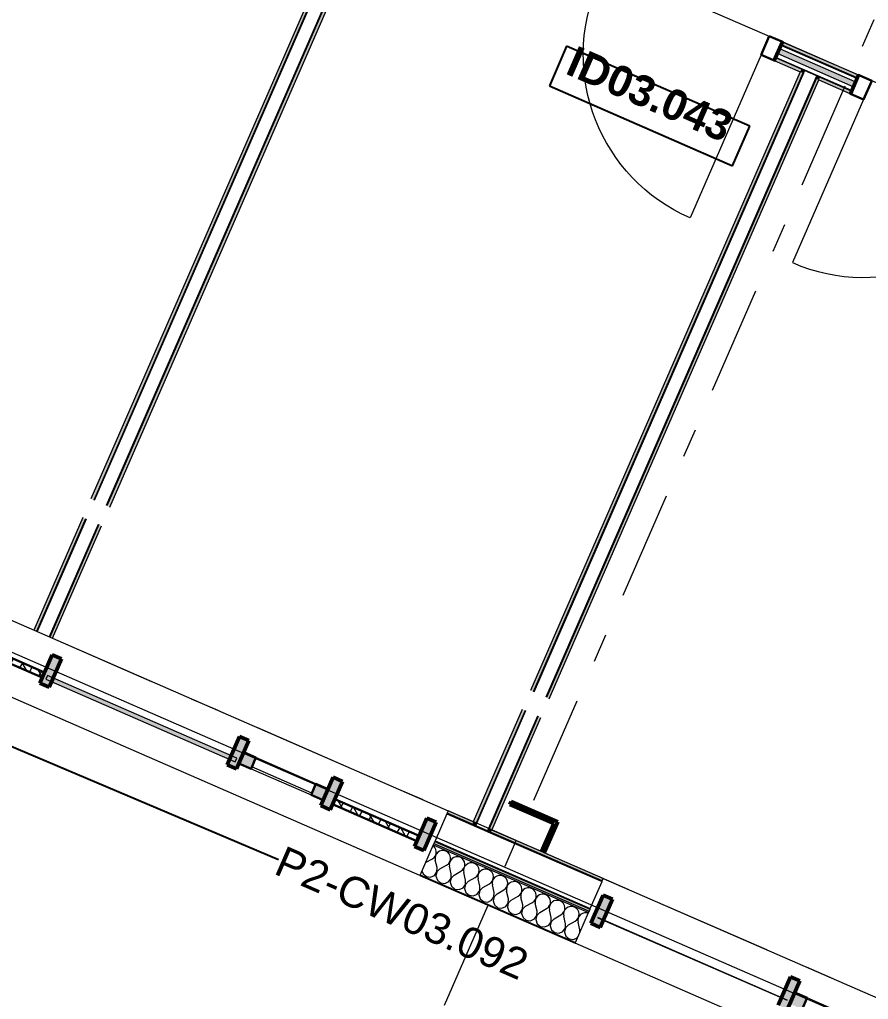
# Model space of a CAD drawing. Header units: millimetres. Extents: x -50172 to 90294, y -80883 to 25069.
# Drawn here: x 4402 to 8553, y -51993 to -47203 of the extents above; entities that cross this region are included whole.
import ezdxf
from ezdxf.enums import TextEntityAlignment as Align

# ---------------------------------------------------------------- set-up
doc = ezdxf.new("R2010")
doc.units = ezdxf.units.MM
doc.header["$MEASUREMENT"] = 0
doc.linetypes.add('Double Dashed', pattern=[1093.611073, 529.166651, -211.666656, 141.111112, -211.666656])
for name, color, linetype, lineweight, true_color in [('A-25-M_Curtain_Wall_Pen_No__46', 7, 'Continuous', 35, 0x444444), ('A-25-M_Wall_Int_Pen_No__107', 7, 'Continuous', 15, 0xa6a6a6), ('A-25-M_Wall_Int_Pen_No__27', 7, 'Continuous', 50, 0x2a2a2a), ('New_A-05-M_Gross_Int_Circulation_Pen_No__74', 7, 'Continuous', 20, 0x606060), ('New_A-15-MG_Structural_Grid_Phase_2_Pen_No__222', 7, 'Continuous', 13, 0x65af33), ('New_A-25-M_Curtain_Wall_Pen_No__107', 7, 'Continuous', 15, 0xa6a6a6), ('New_A-25-M_Curtain_Wall_Pen_No__144', 7, 'Continuous', 0, 0xc8c8c8), ('New_A-25-M_Curtain_Wall_Pen_No__165', 7, 'Continuous', 0, 0x006060), ('New_A-25-M_Curtain_Wall_Pen_No__27', 7, 'Continuous', 50, 0x2a2a2a), ('New_A-25-M_Curtain_Wall_Pen_No__43', 7, 'Continuous', 30, 0x444444), ('New_A-25-M_Wall_Ext_Pen_No__107', 7, 'Continuous', 15, 0xa6a6a6), ('New_A-25-M_Wall_Int_Pen_No__107', 7, 'Continuous', 15, 0xa6a6a6), ('New_ArchiCAD Doors_Pen_No__43', 7, 'Continuous', 30, 0x444444), ('New_ArchiCAD Doors_Pen_No__63', 7, 'Continuous', 20, 0x606060), ('New_ArchiCAD Windows_Pen_No__103', 7, 'Continuous', 15, 0xa6a6a6), ('New_ArchiCAD Windows_Pen_No__43', 7, 'Continuous', 30, 0x444444), ('New_ArchiCAD Windows_Pen_No__63', 7, 'Continuous', 20, 0x606060)]:
    doc.layers.add(name, color=color, linetype=linetype, lineweight=lineweight, true_color=true_color)
for name, color, linetype, lineweight in [('A-25-M_Curtain_Wall_Pen_No__85', 8, 'Continuous', 20), ('New_A-20-M_Floor_Slab_Pen_No__89', 8, 'Continuous', 20), ('New_A-25-M_Curtain_Wall_Pen_No__1', 7, 'Continuous', 13), ('New_A-25-M_Wall_Ext_Pen_No__1', 7, 'Continuous', 13), ('New_A-25-M_Wall_Int_Pen_No__1', 7, 'Continuous', 13), ('New_ArchiCAD Door Markers_Pen_No__1', 7, 'Continuous', 13), ('New_ArchiCAD Door Markers_Pen_No__5', 7, 'Continuous', 25), ('New_ArchiCAD Doors_Pen_No__1', 7, 'Continuous', 13), ('New_ArchiCAD Doors_Pen_No__87', 8, 'Continuous', 20), ('New_ArchiCAD Windows_Pen_No__83', 8, 'Continuous', 20), ('New_ArchiCAD Zone Stamps_Pen_No__6', 7, 'Continuous', 35)]:
    doc.layers.add(name, color=color, linetype=linetype, lineweight=lineweight)
for name, color, linetype in [('A-25-M_Wall_Int', 7, 'Continuous'), ('New_A-05-M_Gross_Int_Circulation', 7, 'Continuous'), ('New_A-15-MG_Structural_Grid_Phase_2', 7, 'Continuous'), ('New_A-20-M_Floor_Slab', 7, 'Continuous'), ('New_A-25-M_Curtain_Wall', 7, 'Continuous'), ('New_A-25-M_Wall_Ext', 7, 'Continuous'), ('New_A-25-M_Wall_Int', 7, 'Continuous'), ('New_ArchiCAD Door Markers', 7, 'Continuous'), ('New_ArchiCAD Doors', 7, 'Continuous')]:
    doc.layers.add(name, color=color, linetype=linetype)
doc.styles.add('GENERATED_STYLE_1', font='')
doc.styles.add('GENERATED_STYLE_2', font='')
doc.styles.add('GENERATED_STYLE_3', font='')
doc.styles.add('GENERATED_STYLE_4', font='')
doc.styles.get('GENERATED_STYLE_1').set_extended_font_data('Arial', bold=True)
doc.styles.get('GENERATED_STYLE_2').set_extended_font_data('Swis721 BT', bold=True)
doc.styles.get('GENERATED_STYLE_3').set_extended_font_data('Arial')
doc.styles.get('GENERATED_STYLE_4').set_extended_font_data('Swis721 BT')
doc.dimstyles.new('GENERATED_STYLE__2', dxfattribs={"dimtxt": 0.18, "dimasz": 273.6, "dimexe": 0.18, "dimexo": 0.0625, "dimgap": 0.09, "dimtad": 0, "dimtih": 1, "dimtoh": 1, "dimdec": 4, "dimzin": 0, "dimdsep": 46, "dimcen": 0.09, "dimadec": 0, "dimazin": 0, "dimtfac": 1, "dimtdec": 4, "dimtmove": 0, "dimatfit": 3, "dimldrblk": 'ARROWHEAD_5', "dimfxl": 1, "dimtolj": 1, "dimtzin": 0, "dimarcsym": 0})
pattern_1 = [(60, (0, 0), (-43.30127, 25), []), (120, (0, 0), (43.30127, 25), [])]

# ---------------------------------------------------------------- blocks, each defined once
blk = doc.blocks.new('Corridor 01-Third_INB 3350_3_1', base_point=(-4895.7, -33421.2))
at = {"layer": 'New_A-05-M_Gross_Int_Circulation_Pen_No__74', "linetype": 'Continuous'}
blk.add_line((-6933.8, -40741.5), (14052.5, -49892.6), dxfattribs=at)
at = {"layer": 'New_ArchiCAD Zone Stamps_Pen_No__6'}
for tag, height, style, p in [('ROOM_NAME', 250, 'GENERATED_STYLE_1', (-5728.5, -31861.6)), ('zoneNameLine2', 250, 'GENERATED_STYLE_1', (-5916.9, -32293.8)), ('ROOM_NUMBER', 200, 'GENERATED_STYLE_3', (-6105.3, -32714.5)), ('measuredAreaCode', 200, 'GENERATED_STYLE_3', (-6262.4, -33074.6)), ('DUMMY_649', 200, 'GENERATED_STYLE_3', (-5955, -33208.6)), ('DUMMY_650', 200, 'GENERATED_STYLE_3', (-5465.6, -33422)), ('DUMMY_651', 133.3, 'GENERATED_STYLE_3', (-5186.3, -33528.6))]:
    blk.add_attdef(tag, text='', height=height, rotation=336.4404, dxfattribs=dict(at, style=style)).set_placement(p, align=Align.TOP_LEFT)
blk = doc.blocks.new('Slab_3_1', base_point=(-21949.4, -20986.7))
at = {"layer": 'New_A-20-M_Floor_Slab_Pen_No__89', "linetype": 'Continuous', "flags": 128}
blk.add_lwpolyline([(-4347.2, -46496.1), (12486.7, -53836.5), (17939.8, -41330.7), (16985.7, -40914.7), (17767.9, -39120.8), (18360.6, -39379.3), (18576.1, -38885), (18937.5, -39042.6), (20222.1, -36096.6), (17371, -34853.4), (19341.1, -30335.3), (2041.7, -22791.9), (9993.6, -4555.7)], dxfattribs=at)
blk = doc.blocks.new('Curtain Wall_1_1')
at = {"layer": 'New_A-25-M_Curtain_Wall_Pen_No__144', "linetype": 'Continuous'}
for points in [[(7195.5, -51620.7), (7241.3, -51640.7), (7301.7, -51502.3), (7255.9, -51482.3)], [(8112.2, -52020.4), (8158, -52040.4), (8218.3, -51902), (8172.5, -51882)]]:
    blk.add_hatch(color=256, dxfattribs=at).paths.add_polyline_path(points)
at = {"layer": 'New_A-25-M_Curtain_Wall_Pen_No__165', "linetype": 'Continuous', "lineweight": 0, "true_color": 0x001818}
blk.add_hatch(color=168, dxfattribs=at).paths.add_polyline_path([(7229.2, -51593.4), (8155, -51997.1), (8155.4, -51996.2), (7229.6, -51592.5)])
at = {"layer": 'New_ArchiCAD Windows_Pen_No__103', "linetype": 'Continuous'}
blk.add_hatch(color=256, dxfattribs=at).paths.add_polyline_path([(8169.4, -52014.3), (8229, -52040.3), (8252.9, -51985.3), (8193.4, -51959.3)])
at = {"layer": 'New_A-25-M_Curtain_Wall_Pen_No__1', "linetype": 'Continuous'}
for p, q in [((7229.6, -51592.5), (7229.2, -51593.4)), ((7229.2, -51593.4), (8155, -51997.1)), ((8155.4, -51996.2), (7229.6, -51592.5))]:
    blk.add_line(p, q, dxfattribs=at)
at = {"layer": 'New_A-25-M_Curtain_Wall_Pen_No__27', "linetype": 'Continuous'}
for p, q in [((7255.9, -51482.3), (7195.5, -51620.7)), ((7301.7, -51502.3), (7255.9, -51482.3)), ((7241.3, -51640.7), (7301.7, -51502.3)), ((7195.5, -51620.7), (7241.3, -51640.7)), ((8172.5, -51882), (8112.2, -52020.4)), ((8158, -52040.4), (8218.3, -51902)), ((8218.3, -51902), (8172.5, -51882))]:
    blk.add_line(p, q, dxfattribs=at)
at = {"layer": 'New_ArchiCAD Windows_Pen_No__43', "linetype": 'Continuous'}
for p, q in [((8193.4, -51959.3), (8169.4, -52014.3)), ((8252.9, -51985.3), (8193.4, -51959.3)), ((8229, -52040.3), (8252.9, -51985.3))]:
    blk.add_line(p, q, dxfattribs=at)
at = {"layer": 'New_ArchiCAD Windows_Pen_No__83', "linetype": 'Continuous'}
blk.add_line((8546.3, -52113.2), (8252.9, -51985.3), dxfattribs=at)
blk = doc.blocks.new('Curtain Wall_7_1')
at = {"layer": 'New_A-25-M_Curtain_Wall_Pen_No__107', "linetype": 'Continuous'}
h = blk.add_hatch(dxfattribs=at)
h.set_pattern_fill('Batt_Insulation_0001', color=256, style=0, pattern_type=2)
h.set_pattern_definition(pattern_1)
h.paths.add_polyline_path([(4512, -50419.5), (4523.2, -50393.8), (4110.6, -50214), (4099.5, -50239.7)])
h = blk.add_hatch(dxfattribs=at)
h.set_pattern_fill('Batt_Insulation_0001', color=256, style=0, pattern_type=2)
h.set_pattern_definition(pattern_1)
h.paths.add_polyline_path([(6345.5, -51218.4), (6356.7, -51192.8), (5944.1, -51013), (5932.9, -51038.7)])
at = {"layer": 'New_A-25-M_Curtain_Wall_Pen_No__144', "linetype": 'Continuous'}
for points in [[(4500.4, -50446), (4546.2, -50466), (4606.6, -50327.6), (4560.7, -50307.6)], [(5417.1, -50845.5), (5463, -50865.5), (5523.3, -50727.1), (5477.5, -50707.1)], [(5921.3, -51065.2), (5981.7, -50926.8), (5935.8, -50906.8), (5875.5, -51045.3)], [(6333.9, -51245), (6379.7, -51265), (6440, -51126.6), (6394.2, -51106.6)]]:
    blk.add_hatch(color=256, dxfattribs=at).paths.add_polyline_path(points)
at = {"layer": 'New_A-25-M_Curtain_Wall_Pen_No__165', "linetype": 'Continuous', "lineweight": 0, "true_color": 0x001818}
blk.add_hatch(color=168, dxfattribs=at).paths.add_polyline_path([(4530.3, -50427.4), (5456.2, -50830.9), (5464.2, -50812.6), (4538.3, -50409.1)])
at = {"layer": 'New_ArchiCAD Windows_Pen_No__103', "linetype": 'Continuous'}
for points in [[(5474.4, -50839.4), (5534, -50865.3), (5557.9, -50810.3), (5498.3, -50784.4)], [(5910.9, -50964.1), (5851.3, -50938.2), (5827.3, -50993.2), (5886.9, -51019.1)]]:
    blk.add_hatch(color=256, dxfattribs=at).paths.add_polyline_path(points)
at = {"layer": 'New_A-25-M_Curtain_Wall_Pen_No__1', "linetype": 'Continuous'}
for p, q in [((4538.3, -50409.1), (4530.3, -50427.4)), ((4530.3, -50427.4), (5456.2, -50830.9)), ((5464.2, -50812.6), (4538.3, -50409.1)), ((5456.2, -50830.9), (5464.2, -50812.6))]:
    blk.add_line(p, q, dxfattribs=at)
at = {"layer": 'New_A-25-M_Curtain_Wall_Pen_No__27', "linetype": 'Continuous'}
for p, q in [((4560.7, -50307.6), (4500.4, -50446)), ((4546.2, -50466), (4606.6, -50327.6)), ((4606.6, -50327.6), (4560.7, -50307.6)), ((4500.4, -50446), (4546.2, -50466)), ((5477.5, -50707.1), (5417.1, -50845.5)), ((5523.3, -50727.1), (5477.5, -50707.1)), ((5463, -50865.5), (5523.3, -50727.1)), ((5417.1, -50845.5), (5463, -50865.5)), ((5935.8, -50906.8), (5875.5, -51045.3)), ((5981.7, -50926.8), (5935.8, -50906.8)), ((5921.3, -51065.2), (5981.7, -50926.8)), ((5875.5, -51045.3), (5921.3, -51065.2)), ((6394.2, -51106.6), (6333.9, -51245)), ((6379.7, -51265), (6440, -51126.6)), ((6440, -51126.6), (6394.2, -51106.6)), ((6333.9, -51245), (6379.7, -51265))]:
    blk.add_line(p, q, dxfattribs=at)
at = {"layer": 'New_A-25-M_Curtain_Wall_Pen_No__43', "linetype": 'Continuous'}
for p, q in [((4099.5, -50239.7), (4512, -50419.5)), ((4523.2, -50393.8), (4110.6, -50214)), ((5932.9, -51038.7), (6345.5, -51218.4)), ((6356.7, -51192.8), (5944.1, -51013))]:
    blk.add_line(p, q, dxfattribs=at)
at = {"layer": 'New_ArchiCAD Windows_Pen_No__43', "linetype": 'Continuous'}
for p, q in [((5498.3, -50784.4), (5474.4, -50839.4)), ((5557.9, -50810.3), (5498.3, -50784.4)), ((5534, -50865.3), (5557.9, -50810.3)), ((5474.4, -50839.4), (5534, -50865.3)), ((5851.3, -50938.2), (5827.3, -50993.2)), ((5910.9, -50964.1), (5851.3, -50938.2)), ((5827.3, -50993.2), (5886.9, -51019.1)), ((5886.9, -51019.1), (5910.9, -50964.1))]:
    blk.add_line(p, q, dxfattribs=at)
at = {"layer": 'New_ArchiCAD Windows_Pen_No__63', "linetype": 'Continuous'}
blk.add_line((5831.3, -50984), (5537.9, -50856.2), dxfattribs=at)
at = {"layer": 'New_ArchiCAD Windows_Pen_No__83', "linetype": 'Continuous'}
for p, q in [((5851.3, -50938.2), (5557.9, -50810.3)), ((5534, -50865.3), (5827.3, -50993.2))]:
    blk.add_line(p, q, dxfattribs=at)
blk = doc.blocks.new('*X348')
at = {"layer": 'New_A-25-M_Wall_Ext_Pen_No__107', "linetype": 'Continuous'}
for p, q in [((6426.2, -51242.6), (6423.3, -51240.9)), ((6433.3, -51250.4), (6426.2, -51242.6)), ((6429.1, -51298.8), (6435.4, -51290.4)), ((6438, -51259.7), (6433.3, -51250.4)), ((6435.7, -51290.5), (6433.7, -51300.8)), ((6435.4, -51290.4), (6439.1, -51280.5)), ((6440.3, -51281.1), (6435.7, -51290.5)), ((6440, -51270.1), (6438, -51259.7)), ((6439.1, -51280.5), (6440, -51270.1)), ((6447.4, -51273.3), (6440.3, -51281.1)), ((6456.3, -51267.7), (6447.4, -51273.3)), ((6466.4, -51264.8), (6456.3, -51267.7)), ((6476.9, -51264.8), (6466.4, -51264.8)), ((6487, -51267.6), (6476.9, -51264.8)), ((6496, -51273.1), (6487, -51267.6)), ((6503.1, -51280.8), (6496, -51273.1)), ((6507.9, -51290.2), (6503.1, -51280.8)), ((6509.8, -51300.5), (6507.9, -51290.2)), ((6536.2, -51295.3), (6526.1, -51298.2)), ((6546.7, -51295.2), (6536.2, -51295.3)), ((6556.9, -51298), (6546.7, -51295.2)), ((6387.6, -51324), (6386.6, -51325)), ((6387.6, -51324), (6420.8, -51305.2)), ((6420.8, -51305.2), (6429.1, -51298.8)), ((6433.7, -51300.8), (6434.7, -51311.3)), ((6443.5, -51348.4), (6434.7, -51311.3)), ((6457.5, -51354.4), (6490.6, -51335.6)), ((6490.6, -51335.6), (6498.9, -51329.2)), ((6498.9, -51329.2), (6505.2, -51320.8)), ((6505.5, -51320.9), (6503.6, -51331.3)), ((6503.6, -51331.3), (6504.6, -51341.7)), ((6513.3, -51378.8), (6504.6, -51341.7)), ((6505.2, -51320.8), (6508.9, -51311)), ((6510.2, -51311.5), (6505.5, -51320.9)), ((6508.9, -51311), (6509.8, -51300.5)), ((6517.2, -51303.7), (6510.2, -51311.5)), ((6526.1, -51298.2), (6517.2, -51303.7)), ((6565.8, -51303.5), (6556.9, -51298)), ((6573, -51311.3), (6565.8, -51303.5)), ((6577.7, -51320.6), (6573, -51311.3)), ((6575.1, -51351.3), (6578.8, -51341.4)), ((6580, -51342), (6575.3, -51351.4)), ((6579.7, -51331), (6577.7, -51320.6)), ((6578.8, -51341.4), (6579.7, -51331)), ((6587.1, -51334.2), (6580, -51342)), ((6596, -51328.6), (6587.1, -51334.2)), ((6606.1, -51325.7), (6596, -51328.6)), ((6616.6, -51325.7), (6606.1, -51325.7)), ((6626.7, -51328.5), (6616.6, -51325.7)), ((6635.7, -51334), (6626.7, -51328.5)), ((6642.8, -51341.7), (6635.7, -51334)), ((6647.5, -51351.1), (6642.8, -51341.7)), ((6369.9, -51363.5), (6375.1, -51378.8)), ((6375.1, -51378.8), (6391.2, -51392)), ((6391.2, -51392), (6411.8, -51394.8)), ((6411.8, -51394.8), (6430.9, -51386.4)), ((6430.9, -51386.4), (6442.6, -51369.2)), ((6442.9, -51369.3), (6438.2, -51389.6)), ((6438.2, -51389.6), (6445, -51409.3)), ((6442.6, -51369.2), (6443.5, -51348.4)), ((6457.5, -51354.4), (6442.9, -51369.3)), ((6512.4, -51399.6), (6513.3, -51378.8)), ((6527.3, -51384.9), (6512.7, -51399.7)), ((6527.3, -51384.9), (6560.4, -51366.1)), ((6560.4, -51366.1), (6568.8, -51359.7)), ((6568.8, -51359.7), (6575.1, -51351.3)), ((6575.3, -51351.4), (6573.4, -51361.7)), ((6573.4, -51361.7), (6574.4, -51372.2)), ((6583.2, -51409.3), (6574.4, -51372.2)), ((6630.3, -51396.6), (6638.6, -51390.2)), ((6638.6, -51390.2), (6644.9, -51381.7)), ((6645.2, -51381.8), (6643.3, -51392.2)), ((6643.3, -51392.2), (6644.3, -51402.6)), ((6644.9, -51381.7), (6648.6, -51371.9)), ((6649.8, -51372.4), (6645.2, -51381.8)), ((6649.5, -51361.4), (6647.5, -51351.1)), ((6648.6, -51371.9), (6649.5, -51361.4)), ((6656.9, -51364.6), (6649.8, -51372.4)), ((6665.8, -51359.1), (6656.9, -51364.6)), ((6675.9, -51356.2), (6665.8, -51359.1)), ((6686.4, -51356.1), (6675.9, -51356.2)), ((6696.6, -51359), (6686.4, -51356.1)), ((6705.5, -51364.4), (6696.6, -51359)), ((6712.6, -51372.2), (6705.5, -51364.4)), ((6717.4, -51381.6), (6712.6, -51372.2)), ((6719.4, -51391.9), (6717.4, -51381.6)), ((6718.5, -51402.3), (6719.4, -51391.9)), ((6735.7, -51389.5), (6726.7, -51395.1)), ((6745.8, -51386.6), (6735.7, -51389.5)), ((6756.3, -51386.6), (6745.8, -51386.6)), ((6766.4, -51389.4), (6756.3, -51386.6)), ((6775.4, -51394.9), (6766.4, -51389.4)), ((6445, -51409.3), (6461, -51422.5)), ((6461, -51422.5), (6481.7, -51425.3)), ((6481.7, -51425.3), (6500.7, -51416.8)), ((6500.7, -51416.8), (6512.4, -51399.6)), ((6512.7, -51399.7), (6508.1, -51420)), ((6508.1, -51420), (6514.8, -51439.7)), ((6514.8, -51439.7), (6530.9, -51453)), ((6570.5, -51447.3), (6582.3, -51430.1)), ((6582.5, -51430.2), (6577.9, -51450.5)), ((6582.3, -51430.1), (6583.2, -51409.3)), ((6597.2, -51415.4), (6582.5, -51430.2)), ((6597.2, -51415.4), (6630.3, -51396.6)), ((6653, -51439.7), (6644.3, -51402.6)), ((6652.1, -51460.5), (6653, -51439.7)), ((6667, -51445.8), (6700.1, -51427)), ((6700.1, -51427), (6708.5, -51420.6)), ((6708.5, -51420.6), (6714.7, -51412.2)), ((6715, -51412.3), (6713.1, -51422.6)), ((6713.1, -51422.6), (6714.1, -51433.1)), ((6722.9, -51470.2), (6714.1, -51433.1)), ((6714.7, -51412.2), (6718.5, -51402.3)), ((6719.7, -51402.9), (6715, -51412.3)), ((6726.7, -51395.1), (6719.7, -51402.9)), ((6782.5, -51402.6), (6775.4, -51394.9)), ((6787.2, -51412), (6782.5, -51402.6)), ((6784.6, -51442.6), (6788.3, -51432.8)), ((6789.5, -51433.3), (6784.9, -51442.8)), ((6789.2, -51422.3), (6787.2, -51412)), ((6788.3, -51432.8), (6789.2, -51422.3)), ((6796.6, -51425.5), (6789.5, -51433.3)), ((6805.5, -51420), (6796.6, -51425.5)), ((6815.6, -51417.1), (6805.5, -51420)), ((6826.1, -51417), (6815.6, -51417.1)), ((6836.2, -51419.9), (6826.1, -51417)), ((6845.2, -51425.4), (6836.2, -51419.9)), ((6852.3, -51433.1), (6845.2, -51425.4)), ((6857.1, -51442.5), (6852.3, -51433.1)), ((6530.9, -51453), (6551.5, -51455.7)), ((6551.5, -51455.7), (6570.5, -51447.3)), ((6577.9, -51450.5), (6584.6, -51470.2)), ((6584.6, -51470.2), (6600.7, -51483.4)), ((6600.7, -51483.4), (6621.4, -51486.2)), ((6621.4, -51486.2), (6640.4, -51477.7)), ((6640.4, -51477.7), (6652.1, -51460.5)), ((6652.4, -51460.6), (6647.7, -51480.9)), ((6647.7, -51480.9), (6654.5, -51500.6)), ((6667, -51445.8), (6652.4, -51460.6)), ((6721.9, -51491), (6722.9, -51470.2)), ((6736.8, -51476.3), (6722.2, -51491.1)), ((6736.8, -51476.3), (6770, -51457.5)), ((6770, -51457.5), (6778.3, -51451.1)), ((6778.3, -51451.1), (6784.6, -51442.6)), ((6784.9, -51442.8), (6782.9, -51453.1)), ((6782.9, -51453.1), (6783.9, -51463.6)), ((6792.7, -51500.6), (6783.9, -51463.6)), ((6806.7, -51506.7), (6839.8, -51487.9)), ((6839.8, -51487.9), (6848.1, -51481.5)), ((6848.1, -51481.5), (6854.4, -51473.1)), ((6854.7, -51473.2), (6852.8, -51483.5)), ((6852.8, -51483.5), (6853.8, -51494)), ((6854.4, -51473.1), (6858.1, -51463.3)), ((6859.4, -51463.8), (6854.7, -51473.2)), ((6859, -51452.8), (6857.1, -51442.5)), ((6858.1, -51463.3), (6859, -51452.8)), ((6866.4, -51456), (6859.4, -51463.8)), ((6875.3, -51450.4), (6866.4, -51456)), ((6885.4, -51447.5), (6875.3, -51450.4)), ((6895.9, -51447.5), (6885.4, -51447.5)), ((6906.1, -51450.3), (6895.9, -51447.5)), ((6915, -51455.8), (6906.1, -51450.3)), ((6922.2, -51463.5), (6915, -51455.8)), ((6926.9, -51472.9), (6922.2, -51463.5)), ((6928.9, -51483.2), (6926.9, -51472.9)), ((6928, -51493.7), (6928.9, -51483.2)), ((6936.3, -51486.5), (6929.2, -51494.2)), ((6945.2, -51480.9), (6936.3, -51486.5)), ((6955.3, -51478), (6945.2, -51480.9)), ((6965.8, -51477.9), (6955.3, -51478)), ((6975.9, -51480.8), (6965.8, -51477.9)), ((6984.9, -51486.3), (6975.9, -51480.8)), ((6992, -51494), (6984.9, -51486.3)), ((6654.5, -51500.6), (6670.6, -51513.9)), ((6670.6, -51513.9), (6691.2, -51516.6)), ((6691.2, -51516.6), (6710.2, -51508.2)), ((6710.2, -51508.2), (6721.9, -51491)), ((6722.2, -51491.1), (6717.6, -51511.4)), ((6717.6, -51511.4), (6724.3, -51531.1)), ((6724.3, -51531.1), (6740.4, -51544.3)), ((6780.1, -51538.6), (6791.8, -51521.4)), ((6792.1, -51521.5), (6787.4, -51541.8)), ((6791.8, -51521.4), (6792.7, -51500.6)), ((6806.7, -51506.7), (6792.1, -51521.5)), ((6862.5, -51531.1), (6853.8, -51494)), ((6861.6, -51551.9), (6862.5, -51531.1)), ((6876.5, -51537.2), (6861.9, -51552)), ((6876.5, -51537.2), (6909.6, -51518.4)), ((6909.6, -51518.4), (6918, -51512)), ((6918, -51512), (6924.3, -51503.5)), ((6924.5, -51503.7), (6922.6, -51514)), ((6922.6, -51514), (6923.6, -51524.5)), ((6932.4, -51561.5), (6923.6, -51524.5)), ((6924.3, -51503.5), (6928, -51493.7)), ((6929.2, -51494.2), (6924.5, -51503.7)), ((6987.8, -51542.4), (6994.1, -51534)), ((6996.7, -51503.4), (6992, -51494)), ((6994.4, -51534.1), (6992.5, -51544.4)), ((6994.1, -51534), (6997.8, -51524.2)), ((6999, -51524.7), (6994.4, -51534.1)), ((6998.7, -51513.7), (6996.7, -51503.4)), ((6997.8, -51524.2), (6998.7, -51513.7)), ((7006.1, -51516.9), (6999, -51524.7)), ((7015, -51511.3), (7006.1, -51516.9)), ((7025.1, -51508.4), (7015, -51511.3)), ((7035.6, -51508.4), (7025.1, -51508.4)), ((7045.7, -51511.2), (7035.6, -51508.4)), ((7054.7, -51516.7), (7045.7, -51511.2)), ((7061.8, -51524.4), (7054.7, -51516.7)), ((7066.6, -51533.8), (7061.8, -51524.4)), ((7068.6, -51544.1), (7066.6, -51533.8)), ((6740.4, -51544.3), (6761, -51547.1)), ((6761, -51547.1), (6780.1, -51538.6)), ((6787.4, -51541.8), (6794.2, -51561.5)), ((6794.2, -51561.5), (6810.2, -51574.8)), ((6810.2, -51574.8), (6830.9, -51577.6)), ((6830.9, -51577.6), (6849.9, -51569.1)), ((6849.9, -51569.1), (6861.6, -51551.9)), ((6861.9, -51552), (6857.3, -51572.3)), ((6857.3, -51572.3), (6864, -51592)), ((6919.7, -51599.5), (6931.5, -51582.3)), ((6931.7, -51582.5), (6927.1, -51602.8)), ((6931.5, -51582.3), (6932.4, -51561.5)), ((6946.3, -51567.6), (6931.7, -51582.5)), ((6946.3, -51567.6), (6979.5, -51548.8)), ((6979.5, -51548.8), (6987.8, -51542.4)), ((6992.5, -51544.4), (6993.5, -51554.9)), ((7002.2, -51592), (6993.5, -51554.9)), ((7016.2, -51598.1), (7049.3, -51579.3)), ((7049.3, -51579.3), (7057.7, -51572.9)), ((7057.7, -51572.9), (7063.9, -51564.4)), ((7064.2, -51564.6), (7062.3, -51574.9)), ((7062.3, -51574.9), (7063.3, -51585.4)), ((7063.9, -51564.4), (7067.7, -51554.6)), ((7068.9, -51555.1), (7064.2, -51564.6)), ((7067.7, -51554.6), (7068.6, -51544.1)), ((7075.9, -51547.4), (7068.9, -51555.1)), ((7084.9, -51541.8), (7075.9, -51547.4)), ((7095, -51538.9), (7084.9, -51541.8)), ((7105.5, -51538.8), (7095, -51538.9)), ((7115.6, -51541.7), (7105.5, -51538.8)), ((7124.6, -51547.2), (7115.6, -51541.7)), ((7131.7, -51554.9), (7124.6, -51547.2)), ((7136.4, -51564.3), (7131.7, -51554.9)), ((7133.8, -51594.9), (7137.5, -51585.1)), ((7138.4, -51574.6), (7136.4, -51564.3)), ((7137.5, -51585.1), (7138.4, -51574.6)), ((7145.8, -51577.8), (7138.7, -51585.6)), ((7154.7, -51572.3), (7145.8, -51577.8)), ((7164.8, -51569.3), (7154.7, -51572.3)), ((7175.3, -51569.3), (7164.8, -51569.3)), ((7182.7, -51571.4), (7175.3, -51569.3)), ((6864, -51592), (6880.1, -51605.2)), ((6880.1, -51605.2), (6900.7, -51608)), ((6900.7, -51608), (6919.7, -51599.5)), ((6927.1, -51602.8), (6933.8, -51622.5)), ((6933.8, -51622.5), (6949.9, -51635.7)), ((6970.6, -51638.5), (6989.6, -51630)), ((6989.6, -51630), (7001.3, -51612.8)), ((7001.6, -51612.9), (6996.9, -51633.2)), ((7001.3, -51612.8), (7002.2, -51592)), ((7016.2, -51598.1), (7001.6, -51612.9)), ((7072.1, -51622.4), (7063.3, -51585.4)), ((7071.1, -51643.2), (7072.1, -51622.4)), ((7086, -51628.5), (7071.4, -51643.4)), ((7086, -51628.5), (7119.2, -51609.7)), ((7119.2, -51609.7), (7127.5, -51603.3)), ((7127.5, -51603.3), (7133.8, -51594.9)), ((7134.1, -51595), (7132.1, -51605.4)), ((7132.1, -51605.4), (7133.1, -51615.8)), ((7141.9, -51652.9), (7133.1, -51615.8)), ((7138.7, -51585.6), (7134.1, -51595)), ((6949.9, -51635.7), (6970.6, -51638.5)), ((6996.9, -51633.2), (7003.7, -51652.9)), ((7003.7, -51652.9), (7019.8, -51666.1)), ((7019.8, -51666.1), (7040.4, -51668.9)), ((7040.4, -51668.9), (7059.4, -51660.4)), ((7059.4, -51660.4), (7071.1, -51643.2)), ((7071.4, -51643.4), (7066.8, -51663.7)), ((7066.8, -51663.7), (7073.5, -51683.4)), ((7141.3, -51666.4), (7141.9, -51652.9)), ((7073.5, -51683.4), (7089.6, -51696.6)), ((7089.6, -51696.6), (7110.2, -51699.4)), ((7110.2, -51699.4), (7129.3, -51690.9)), ((7129.3, -51690.9), (7133, -51685.4))]:
    blk.add_line(p, q, dxfattribs=at)
blk = doc.blocks.new('Simple Door Opening_6')
at = {"layer": 'New_ArchiCAD Doors_Pen_No__1', "linetype": 'Continuous'}
for p, q in [((2556, 332.5), (2556, 345)), ((2556, 329.5), (2556, 332.5)), ((2556, 185.5), (2556, 329.5)), ((2556, 182.5), (2556, 185.5)), ((2556, 170.5), (2556, 182.5)), ((2556, 164.5), (2556, 170.5)), ((2556, 4.5), (2556, 164.5)), ((2556, 0), (2556, 4.5))]:
    blk.add_line(p, q, dxfattribs=at)
at = {"layer": 'New_ArchiCAD Doors_Pen_No__87', "linetype": 'Continuous'}
for p, q in [((2556, 345), (-2556, 345)), ((-2556, 0), (2556, 0))]:
    blk.add_line(p, q, dxfattribs=at)
blk = doc.blocks.new('Simple Door Opening_7')
at = {"layer": 'New_ArchiCAD Doors_Pen_No__1', "linetype": 'Continuous'}
for p, q in [((-2555.9, 345), (-2555.9, 332.5)), ((-2555.9, 332.5), (-2555.9, 329.5)), ((-2555.9, 329.5), (-2555.9, 185.5)), ((-2555.9, 185.5), (-2555.9, 182.5)), ((-2555.9, 182.5), (-2555.9, 170.5)), ((-2555.9, 170.5), (-2555.9, 164.5)), ((-2555.9, 164.5), (-2555.9, 4.5)), ((-2555.9, 4.5), (-2555.9, 0))]:
    blk.add_line(p, q, dxfattribs=at)
at = {"layer": 'New_ArchiCAD Doors_Pen_No__87', "linetype": 'Continuous'}
for p, q in [((2555.9, 345), (-2555.9, 345)), ((-2555.9, 0), (2555.9, 0))]:
    blk.add_line(p, q, dxfattribs=at)
blk = doc.blocks.new('Wall_60_1', base_point=(1104.1, -48719.3))
at = {"layer": 'New_A-25-M_Wall_Ext_Pen_No__107', "linetype": 'Continuous', "lineweight": 0, "true_color": 0x535353}
for points in [[(6690.6, -51168.9), (6492.4, -51082.5), (6491.2, -51085.2), (6689.4, -51171.7)], [(6637, -51131.9), (6634.2, -51130.7), (6629.2, -51142.2), (6632, -51143.4)], [(6693.4, -51170.1), (6690.6, -51168.9), (6689.4, -51171.7), (6692.2, -51172.9)], [(6698.4, -51158.7), (6695.6, -51157.5), (6690.6, -51168.9), (6693.4, -51170.1)], [(6692.2, -51172.9), (7250.4, -51416.3), (7251.6, -51413.5), (6693.4, -51170.1)], [(6432.4, -51220), (7191.6, -51551), (7192.8, -51548.3), (6433.6, -51217.2)]]:
    blk.add_hatch(color=251, dxfattribs=at).paths.add_polyline_path(points)
at = {"layer": 'New_A-25-M_Wall_Ext_Pen_No__107', "linetype": 'Continuous'}
for points in [[(6620.5, -51124.7), (6497.4, -51071), (6492.4, -51082.5), (6615.5, -51136.2)], [(6634.2, -51130.7), (6620.5, -51124.7), (6615.5, -51136.2), (6629.2, -51142.2)], [(6712.1, -51164.7), (6698.4, -51158.7), (6693.4, -51170.1), (6707.1, -51176.1)], [(6707.1, -51176.1), (7251.6, -51413.5), (7256.5, -51402.1), (6712.1, -51164.7)], [(6427.6, -51231), (7186.8, -51562), (7191.6, -51551), (6432.4, -51220)]]:
    blk.add_hatch(color=256, dxfattribs=at).paths.add_polyline_path(points)
h = blk.add_hatch(dxfattribs=at)
h.set_pattern_fill('Plaster_0001', color=256, style=0, pattern_type=2)
h.set_pattern_definition([(0, (0, 0), (0, 173.2051), [0, -100]), (0, (50, 86.6), (0, 173.2051), [0, -100])])
h.paths.add_polyline_path([(6359.5, -51387.3), (7118.6, -51718.3), (7120.4, -51714.2), (6361.3, -51383.2)])
at = {"layer": 'New_A-25-M_Wall_Ext_Pen_No__1', "linetype": 'Continuous'}
for p, q in [((6491.2, -51085.2), (6689.4, -51171.7)), ((6690.6, -51168.9), (6492.4, -51082.5)), ((6634.2, -51130.7), (6629.2, -51142.2)), ((6637, -51131.9), (6632, -51143.4)), ((6689.4, -51171.7), (6692.2, -51172.9)), ((6695.6, -51157.5), (6690.6, -51168.9)), ((6692.2, -51172.9), (7250.4, -51416.3)), ((6693.4, -51170.1), (6698.4, -51158.7)), ((7251.6, -51413.5), (6693.4, -51170.1)), ((6425.2, -51236.5), (7184.4, -51567.5)), ((6427.6, -51231), (7186.8, -51562)), ((6432.4, -51220), (7191.6, -51551)), ((6433.6, -51217.2), (7192.8, -51548.3)), ((6361.3, -51383.2), (7120.4, -51714.2))]:
    blk.add_line(p, q, dxfattribs=at)
at = {"layer": 'New_A-25-M_Wall_Ext_Pen_No__1', "linetype": 'Continuous', "flags": 128}
for points in [[(6620.5, -51124.7), (6497.4, -51071)], [(6954.3, -51270.3), (6712.1, -51164.7)], [(7256.5, -51402.1), (6968, -51276.3)], [(6359.5, -51387.3), (7118.6, -51718.3)]]:
    blk.add_lwpolyline(points, dxfattribs=at)
at = {"layer": 'New_A-25-M_Wall_Ext', "color": 250, "lineweight": 50, "true_color": 0x2a2a2a}
blk.add_blockref('*X348', (0, 0), dxfattribs=at)
at = {"layer": 'New_ArchiCAD Doors', "color": 251, "linetype": 'Continuous', "lineweight": 20, "true_color": 0x606060, "xscale": -1, "zscale": 1000, "rotation": 336.4404115839927}
for name, p in [('Simple Door Opening_7', (4016.6, -50365.7)), ('Simple Door Opening_6', (9461.6, -52740))]:
    blk.add_blockref(name, p, dxfattribs=at)
blk = doc.blocks.new('*X490')
at = {"layer": 'New_A-25-M_Wall_Int_Pen_No__107', "linetype": 'Continuous'}
blk.add_hatch(color=256, dxfattribs=at).paths.add_polyline_path([(8120.7, -47346.4), (8110.7, -47369.3), (8477.4, -47529.2), (8487.4, -47506.3)])
blk = doc.blocks.new('Door with Sidelight on Side 2 19_9')
at = {"layer": 'New_ArchiCAD Doors_Pen_No__1', "linetype": 'Continuous'}
for p, q in [((-755, 0), (-755, -15)), ((755, 0), (755, -15)), ((-755, -15), (-755, -18)), ((-755, -18), (-755, -38)), ((-755, -38), (-755, -63)), ((755, -15), (755, -18)), ((755, -18), (755, -38)), ((755, -38), (755, -63)), ((-755, -63), (-755, -82)), ((-755, -82), (-755, -85)), ((-755, -85), (-755, -100)), ((755, -63), (755, -82)), ((755, -82), (755, -85)), ((755, -85), (755, -100))]:
    blk.add_line(p, q, dxfattribs=at)
at = {"layer": 'New_ArchiCAD Doors_Pen_No__43', "linetype": 'Continuous'}
for p, q in [((-748, 0), (-755, 0)), ((-755, 0), (-755, -100)), ((-682, 0), (-748, 0)), ((-748, 0), (-748, -100)), ((-254, 0), (-682, 0)), ((-682, 0), (-682, -100)), ((-682, -100), (-682, 0)), ((-254, -100), (-254, 0)), ((-188, 0), (-254, 0)), ((-254, 0), (-254, -100)), ((-188, -100), (-188, 0)), ((748, 0), (682, 0)), ((682, 0), (682, -100)), ((748, 0), (755, 0)), ((748, -100), (748, 0)), ((755, 0), (755, -100)), ((-748, -100), (-755, -100)), ((-748, -100), (-682, -100)), ((-682, -100), (-254, -100)), ((-254, -100), (-188, -100)), ((682, -100), (748, -100)), ((748, -100), (755, -100))]:
    blk.add_line(p, q, dxfattribs=at)
at = {"layer": 'New_ArchiCAD Doors_Pen_No__63', "linetype": 'Continuous'}
blk.add_line((682, 0), (682, 870), dxfattribs=at)
blk.add_arc((682, 0), 870, 90, 180, dxfattribs=at)
blk = doc.blocks.new('Door Stamp 17_19')
at = {"layer": 'New_ArchiCAD Door Markers_Pen_No__5', "linetype": 'Continuous'}
for p, q in [((770.5, -441.9), (-206.6, -441.9)), ((-206.6, -441.9), (-206.6, -653.7)), ((770.5, -653.7), (770.5, -441.9)), ((-206.6, -653.7), (770.5, -653.7)), ((-206.6, -653.7), (770.5, -653.7))]:
    blk.add_line(p, q, dxfattribs=at)
at = {"layer": 'New_ArchiCAD Door Markers_Pen_No__1', "style": 'GENERATED_STYLE_2'}
blk.add_attdef('AC_WIDO_ID', text='', height=150, dxfattribs=at).set_placement((-147.8, -609.1), align=Align.BOTTOM_LEFT)
blk = doc.blocks.new('Wall_106_1', base_point=(-6918.8, -40857.2))
at = {"layer": 'New_A-25-M_Wall_Int_Pen_No__107', "linetype": 'Continuous'}
for points in [[(8129.5, -47326.2), (8496.1, -47486.1), (8502.1, -47472.4), (8135.5, -47312.5)], [(8095.5, -47404.2), (8219.3, -47458.1), (8225.3, -47444.4), (8101.5, -47390.4)], [(8239, -47450.4), (8225.3, -47444.4), (8219.3, -47458.1), (8233, -47464.1)], [(8316.9, -47484.3), (8303.2, -47478.3), (8297.2, -47492.1), (8310.9, -47498.1)], [(8316.9, -47484.3), (8310.9, -47498.1), (8462.2, -47564), (8468.2, -47550.3)]]:
    blk.add_hatch(color=256, dxfattribs=at).paths.add_polyline_path(points)
at = {"layer": 'New_A-25-M_Wall_Int_Pen_No__107', "linetype": 'Continuous', "lineweight": 0, "true_color": 0x535353}
for points in [[(8129.5, -47326.2), (8128.3, -47329), (8494.9, -47488.9), (8496.1, -47486.1)], [(8101.5, -47390.4), (8239, -47450.4), (8240.2, -47447.6), (8102.7, -47387.7)], [(8241.8, -47451.6), (8239, -47450.4), (8233, -47464.1), (8235.8, -47465.3)], [(8243, -47448.8), (8240.2, -47447.6), (8239, -47450.4), (8241.8, -47451.6)], [(8241.8, -47451.6), (8468.2, -47550.3), (8469.4, -47547.5), (8243, -47448.8)], [(8303.2, -47478.3), (8300.4, -47477.1), (8294.4, -47490.9), (8297.2, -47492.1)]]:
    blk.add_hatch(color=251, dxfattribs=at).paths.add_polyline_path(points)
at = {"layer": 'New_A-25-M_Wall_Int_Pen_No__1', "linetype": 'Continuous'}
for p, q in [((8129.5, -47326.2), (8135.5, -47312.5)), ((8102.7, -47387.7), (8110.7, -47369.3)), ((8110.7, -47369.3), (8120.7, -47346.4)), ((8110.7, -47369.3), (8477.4, -47529.2)), ((8120.7, -47346.4), (8128.3, -47329)), ((8120.7, -47346.4), (8487.4, -47506.3)), ((8128.3, -47329), (8129.5, -47326.2)), ((8128.3, -47329), (8494.9, -47488.9)), ((8129.5, -47326.2), (8496.1, -47486.1)), ((8095.5, -47404.2), (8101.5, -47390.4)), ((8101.5, -47390.4), (8102.7, -47387.7)), ((8101.5, -47390.4), (8239, -47450.4)), ((8102.7, -47387.7), (8469.4, -47547.5)), ((8239, -47450.4), (8233, -47464.1)), ((8235.8, -47465.3), (8241.8, -47451.6)), ((8241.8, -47451.6), (8468.2, -47550.3)), ((8294.4, -47490.9), (8300.4, -47477.1)), ((8297.2, -47492.1), (8303.2, -47478.3)), ((8477.4, -47529.2), (8487.4, -47506.3)), ((8487.4, -47506.3), (8494.9, -47488.9)), ((8494.9, -47488.9), (8496.1, -47486.1)), ((8496.1, -47486.1), (8502.1, -47472.4)), ((8462.2, -47564), (8468.2, -47550.3)), ((8468.2, -47550.3), (8469.4, -47547.5)), ((8469.4, -47547.5), (8477.4, -47529.2))]:
    blk.add_line(p, q, dxfattribs=at)
at = {"layer": 'New_A-25-M_Wall_Int_Pen_No__1', "linetype": 'Continuous', "flags": 128}
for points in [[(8502.1, -47472.4), (8135.5, -47312.5)], [(8095.5, -47404.2), (8219.3, -47458.1)], [(8310.9, -47498.1), (8462.2, -47564)]]:
    blk.add_lwpolyline(points, dxfattribs=at)
at = {"layer": 'New_A-25-M_Wall_Int', "color": 250, "lineweight": 50, "true_color": 0x2a2a2a}
blk.add_blockref('*X490', (0, 0), dxfattribs=at)
at = {"layer": 'New_ArchiCAD Door Markers'}
ref = blk.add_blockref('Door Stamp 17_19', (7443.4, -47010.7), dxfattribs=dict(at, rotation=336.4404114427167))
ref.add_attrib('AC_WIDO_ID', 'ID03.043', dxfattribs={"layer": 'New_ArchiCAD Door Markers_Pen_No__1', "color": 7, "height": 150, "rotation": 336.4404, "style": 'GENERATED_STYLE_2'}).set_placement((7046.7, -47506.1), align=Align.BOTTOM_LEFT)
at = {"layer": 'New_ArchiCAD Doors', "color": 251, "linetype": 'Continuous', "lineweight": 20, "true_color": 0x606060, "xscale": -1, "zscale": 1000, "rotation": 156.4404114427167}
blk.add_blockref('Door with Sidelight on Side 2 19_9', (7403.4, -47102.4), dxfattribs=at)
at = {"layer": 'New_ArchiCAD Doors', "color": 251, "linetype": 'Continuous', "lineweight": 20, "true_color": 0x606060, "zscale": 1000, "rotation": 156.4404114427167}
blk.add_blockref('Door with Sidelight on Side 2 19_9', (9154.2, -47865.8), dxfattribs=at)
blk = doc.blocks.new('Wall_111_1', base_point=(6070.1, -46521))
at = {"layer": 'New_A-25-M_Wall_Int_Pen_No__107', "linetype": 'Continuous'}
for points in [[(6070.1, -46521), (4751.1, -49545.9), (4764.8, -49551.9), (6083.8, -46527)], [(6148, -46554.9), (4829, -49579.9), (4842.7, -49585.9), (6161.7, -46560.9)], [(4711.1, -49637.6), (4471.3, -50187.5), (4485, -50193.5), (4724.8, -49643.6)], [(4789, -49671.5), (4549.2, -50221.5), (4562.9, -50227.5), (4802.7, -49677.5)]]:
    blk.add_hatch(color=256, dxfattribs=at).paths.add_polyline_path(points)
at = {"layer": 'New_A-25-M_Wall_Int_Pen_No__107', "linetype": 'Continuous', "lineweight": 0, "true_color": 0x535353}
for points in [[(6083.8, -46527), (4764.8, -49551.9), (4767.6, -49553.1), (6086.6, -46528.2)], [(6145.2, -46553.7), (4826.2, -49578.7), (4829, -49579.9), (6148, -46554.9)], [(4724.8, -49643.6), (4485, -50193.5), (4487.8, -50194.7), (4727.6, -49644.8)], [(4786.2, -49670.3), (4546.4, -50220.3), (4549.2, -50221.5), (4789, -49671.5)]]:
    blk.add_hatch(color=251, dxfattribs=at).paths.add_polyline_path(points)
at = {"layer": 'New_A-25-M_Wall_Int_Pen_No__1', "linetype": 'Continuous'}
for p, q in [((6083.8, -46527), (4764.8, -49551.9)), ((6086.6, -46528.2), (4767.6, -49553.1)), ((6145.2, -46553.7), (4826.2, -49578.7)), ((6148, -46554.9), (4829, -49579.9)), ((4724.8, -49643.6), (4485, -50193.5)), ((4727.6, -49644.8), (4487.8, -50194.7)), ((4786.2, -49670.3), (4546.4, -50220.3)), ((4789, -49671.5), (4549.2, -50221.5))]:
    blk.add_line(p, q, dxfattribs=at)
at = {"layer": 'New_A-25-M_Wall_Int_Pen_No__1', "linetype": 'Continuous', "flags": 128}
for points in [[(6070.1, -46521), (4751.1, -49545.9)], [(4842.7, -49585.9), (6161.7, -46560.9)], [(4711.1, -49637.6), (4471.3, -50187.5)], [(4562.9, -50227.5), (4802.7, -49677.5)]]:
    blk.add_lwpolyline(points, dxfattribs=at)
blk = doc.blocks.new('Wall_112_1', base_point=(8219.3, -47458.1))
at = {"layer": 'New_A-25-M_Wall_Int_Pen_No__107', "linetype": 'Continuous'}
for points in [[(8219.3, -47458.1), (6900.2, -50483), (6914, -50489), (8233, -47464.1)], [(8297.2, -47492.1), (6978.2, -50517), (6991.9, -50523), (8310.9, -47498.1)], [(6860.3, -50574.7), (6620.5, -51124.7), (6634.2, -51130.7), (6874, -50580.7)], [(6938.2, -50608.7), (6698.4, -51158.7), (6712.1, -51164.7), (6951.9, -50614.7)]]:
    blk.add_hatch(color=256, dxfattribs=at).paths.add_polyline_path(points)
at = {"layer": 'New_A-25-M_Wall_Int_Pen_No__107', "linetype": 'Continuous', "lineweight": 0, "true_color": 0x535353}
for points in [[(8233, -47464.1), (6914, -50489), (6916.7, -50490.2), (8235.8, -47465.3)], [(8294.4, -47490.9), (6975.4, -50515.8), (6978.2, -50517), (8297.2, -47492.1)], [(6874, -50580.7), (6634.2, -51130.7), (6637, -51131.9), (6876.8, -50581.9)], [(6935.4, -50607.5), (6695.6, -51157.5), (6698.4, -51158.7), (6938.2, -50608.7)]]:
    blk.add_hatch(color=251, dxfattribs=at).paths.add_polyline_path(points)
at = {"layer": 'New_A-25-M_Wall_Int_Pen_No__1', "linetype": 'Continuous'}
for p, q in [((8233, -47464.1), (6914, -50489)), ((8235.8, -47465.3), (6916.7, -50490.2)), ((8294.4, -47490.9), (6975.4, -50515.8)), ((8297.2, -47492.1), (6978.2, -50517)), ((6874, -50580.7), (6634.2, -51130.7)), ((6876.8, -50581.9), (6637, -51131.9)), ((6935.4, -50607.5), (6695.6, -51157.5)), ((6938.2, -50608.7), (6698.4, -51158.7))]:
    blk.add_line(p, q, dxfattribs=at)
at = {"layer": 'New_A-25-M_Wall_Int_Pen_No__1', "linetype": 'Continuous', "flags": 128}
for points in [[(8219.3, -47458.1), (6900.2, -50483)], [(6991.9, -50523), (8310.9, -47498.1)], [(6860.3, -50574.7), (6620.5, -51124.7)], [(6712.1, -51164.7), (6951.9, -50614.7)]]:
    blk.add_lwpolyline(points, dxfattribs=at)
blk = doc.blocks.new('Wall_361_1', base_point=(7014.1, -51133.1))
at = {"layer": 'A-25-M_Wall_Int_Pen_No__107', "linetype": 'Continuous'}
blk.add_hatch(color=256, dxfattribs=at).paths.add_polyline_path([(7014.1, -51133.1), (6954.3, -51270.3), (6968, -51276.3), (7033.8, -51125.3)])
at = {"layer": 'A-25-M_Wall_Int_Pen_No__27', "linetype": 'Continuous', "flags": 128}
for points in [[(7014.1, -51133.1), (6954.3, -51270.3)], [(6968, -51276.3), (7033.8, -51125.3)]]:
    blk.add_lwpolyline(points, dxfattribs=at)
blk = doc.blocks.new('Wall_449_1', base_point=(6799.4, -51039.5))
at = {"layer": 'A-25-M_Wall_Int_Pen_No__107', "linetype": 'Continuous'}
blk.add_hatch(color=256, dxfattribs=at).paths.add_polyline_path([(6799.4, -51039.5), (7014.1, -51133.1), (7033.8, -51125.3), (6805.4, -51025.7)])
at = {"layer": 'A-25-M_Wall_Int_Pen_No__27', "linetype": 'Continuous', "flags": 128}
for points in [[(6805.4, -51025.7), (6799.4, -51039.5)], [(6799.4, -51039.5), (7014.1, -51133.1)], [(7033.8, -51125.3), (6805.4, -51025.7)]]:
    blk.add_lwpolyline(points, dxfattribs=at)
blk = doc.blocks.new('ARROWHEAD_5')
at = {"color": 0, "linetype": 'Continuous', "lineweight": 0}
blk.add_line((0, 0), (-1, 0), dxfattribs=at)
blk.add_solid([(-1, 0.2679), (0, 0), (-1, -0.2679), (-1, 0.2679)], dxfattribs=at)
blk = doc.blocks.new('Standard grid marker_34')
at = {"layer": 'New_A-15-MG_Structural_Grid_Phase_2_Pen_No__222', "linetype": 'Double Dashed'}
blk.add_line((1316.9, 0), (57054.5, 0), dxfattribs=at)
at = {"layer": 'New_A-15-MG_Structural_Grid_Phase_2_Pen_No__222', "style": 'GENERATED_STYLE_4'}
for tag, p in [('AC_MarkerText_1_0', (-500, 43.4)), ('AC_MarkerText_1_1', (58871.4, 43.4))]:
    blk.add_attdef(tag, text='', height=350, rotation=180, dxfattribs=at).set_placement(p, align=Align.MIDDLE_CENTER)
blk = doc.blocks.new('Standard grid marker_36')
at = {"layer": 'New_A-15-MG_Structural_Grid_Phase_2_Pen_No__222', "linetype": 'Double Dashed'}
blk.add_line((7182, 0), (0, 0), dxfattribs=at)
at = {"layer": 'New_A-15-MG_Structural_Grid_Phase_2_Pen_No__222', "style": 'GENERATED_STYLE_4'}
for tag, p in [('AC_MarkerText_1_0', (-500, 36.5)), ('AC_MarkerText_1_1', (27950.4, 36.5))]:
    blk.add_attdef(tag, text='', height=350, rotation=270, dxfattribs=at).set_placement(p, align=Align.MIDDLE_CENTER)

msp = doc.modelspace()

# ---------------------------------------------------------------- block references
at = {"layer": 'A-25-M_Wall_Int', "color": 250, "lineweight": 50, "true_color": 0x2a2a2a}
for name, p in [('Wall_449_1', (6799.4, -51039.5)), ('Wall_361_1', (7014.1, -51133.1))]:
    msp.add_blockref(name, p, dxfattribs=at)
at = {"layer": 'New_A-05-M_Gross_Int_Circulation', "linetype": 'Continuous'}
msp.add_blockref('Corridor 01-Third_INB 3350_3_1', (-4895.7, -33421.2), dxfattribs=at)
at = {"layer": 'New_A-15-MG_Structural_Grid_Phase_2', "color": 8, "linetype": 'Continuous', "lineweight": 15, "zscale": 1000}
for name, p, rotation in [('Standard grid marker_36', (6441.9, -52106.2), 66.44041158399293), ('Standard grid marker_34', (17283.6, -55774.3), 156.4404115839929)]:
    msp.add_blockref(name, p, dxfattribs=dict(at, rotation=rotation))
at = {"layer": 'New_A-20-M_Floor_Slab', "color": 8, "linetype": 'Continuous', "lineweight": 20}
msp.add_blockref('Slab_3_1', (-21949.4, -20986.7), dxfattribs=at)
at = {"layer": 'New_A-25-M_Curtain_Wall', "linetype": 'Continuous', "lineweight": 0}
for name in ['Curtain Wall_7_1', 'Curtain Wall_1_1']:
    msp.add_blockref(name, (0, 0), dxfattribs=at)
at = {"layer": 'New_A-25-M_Wall_Ext', "color": 250, "lineweight": 50, "true_color": 0x2a2a2a}
msp.add_blockref('Wall_60_1', (1104.1, -48719.3), dxfattribs=at)
at = {"layer": 'New_A-25-M_Wall_Int', "color": 250, "lineweight": 50, "true_color": 0x2a2a2a}
for name, p in [('Wall_106_1', (-6918.8, -40857.2)), ('Wall_111_1', (6070.1, -46521)), ('Wall_112_1', (8219.3, -47458.1))]:
    msp.add_blockref(name, p, dxfattribs=at)

# ---------------------------------------------------------------- texts
at = {"layer": 'A-25-M_Curtain_Wall_Pen_No__46', "linetype": 'Continuous', "insert": (5668.2, -51308.1), "char_height": 150, "attachment_point": 4, "rotation": 336.4942, "style": 'GENERATED_STYLE_4'}
msp.add_mtext('\\A1;{\\fSwis721 BT|b0|i0|c0|p34;P2-CW03.092}', dxfattribs=at)

# ---------------------------------------------------------------- leaders
at = {"layer": 'A-25-M_Curtain_Wall_Pen_No__85', "linetype": 'Continuous', "annotation_type": 0, "has_hookline": 1, "hookline_direction": 0, "text_width": 1535.7, "horizontal_direction": (0.917019, -0.398843, 0)}
msp.add_leader([(4080.5, -50220.5), (3927.5, -50571.4), (5668.1, -51308.1)], dimstyle='GENERATED_STYLE__2', dxfattribs=at)

doc.saveas('drawing.dxf')
